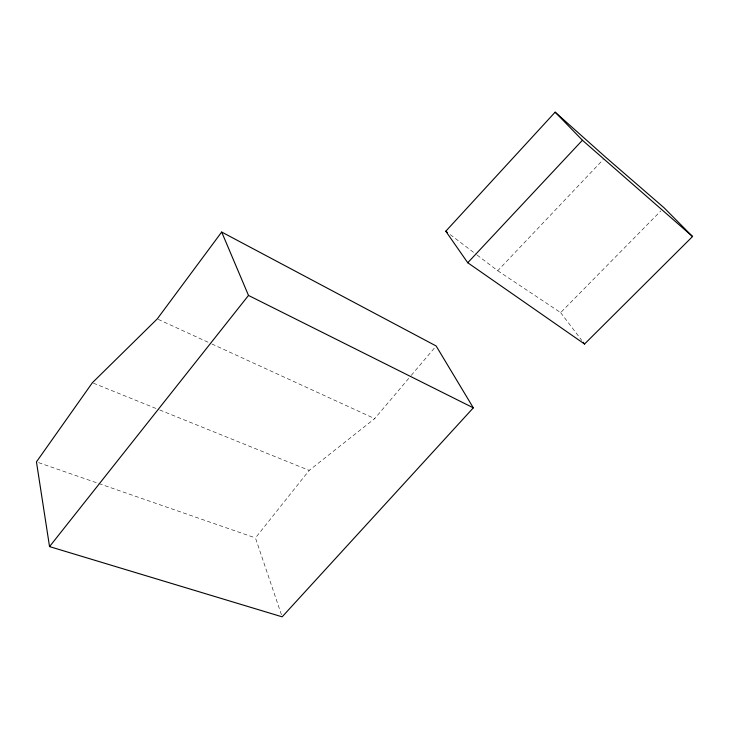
<?xml version="1.0" encoding="UTF-8"?>
<svg xmlns="http://www.w3.org/2000/svg" width="729" height="729" viewBox="0 0 729 729"><rect width="100%" height="100%" fill="white"/><g stroke="black" fill="none" stroke-linecap="round" stroke-linejoin="round"><path stroke-width="0.55" stroke-dasharray="3.65 2.73" d="M281.43 614.702L255.451 537.929L309.187 470.396L374.697 418.619L410.545 376.246M411.274 375.38L434.684 347.706M477.121 255.068L497.716 270.732L603.202 159.578M497.716 270.732L560.647 312.623L660.811 210.936M38.601 462.633L255.451 537.929M93.412 383.172L158.676 409.552M159.724 409.98L309.187 470.396M158.266 319.402L210.827 343.496M211.857 343.97L374.697 418.619M450.267 234.629L476.228 254.385M560.647 312.623L581.824 340.443"/><path stroke-width="1.09" d="M221.68 232.041L157.236 318.928L92.364 382.743L36.45 461.885L49.536 546.604L282.15 616.834L473.321 407.839L436.152 345.983L221.68 232.041L248.507 295.436L473.321 407.839M49.536 546.604L248.507 295.436M445.784 231.221L555.143 112.166L605.544 157.109L663.991 207.71L692.55 236.524L584.549 344.033L467.745 262.741L445.784 231.221L447.579 232.587M467.745 262.741L582.407 140.241L555.143 112.166M582.407 140.241L692.55 236.524M583.191 342.238L584.549 344.033"/></g></svg>
